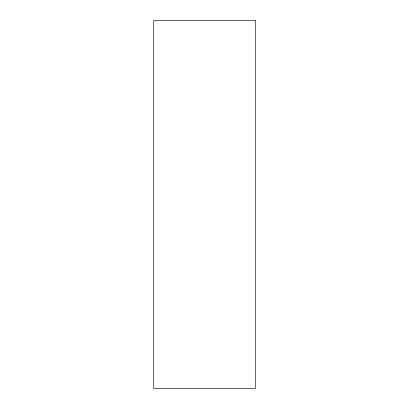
<?xml version="1.0" encoding="UTF-8"?>
<svg xmlns="http://www.w3.org/2000/svg" width="409" height="409" viewBox="0 0 409 409"><rect width="100%" height="100%" fill="white"/><g stroke="black" fill="none" stroke-linecap="round" stroke-linejoin="round"><path stroke-width="0.61" d="M255.277 20.45L153.723 20.45L153.723 388.55L255.277 388.55L255.277 20.45"/></g></svg>
